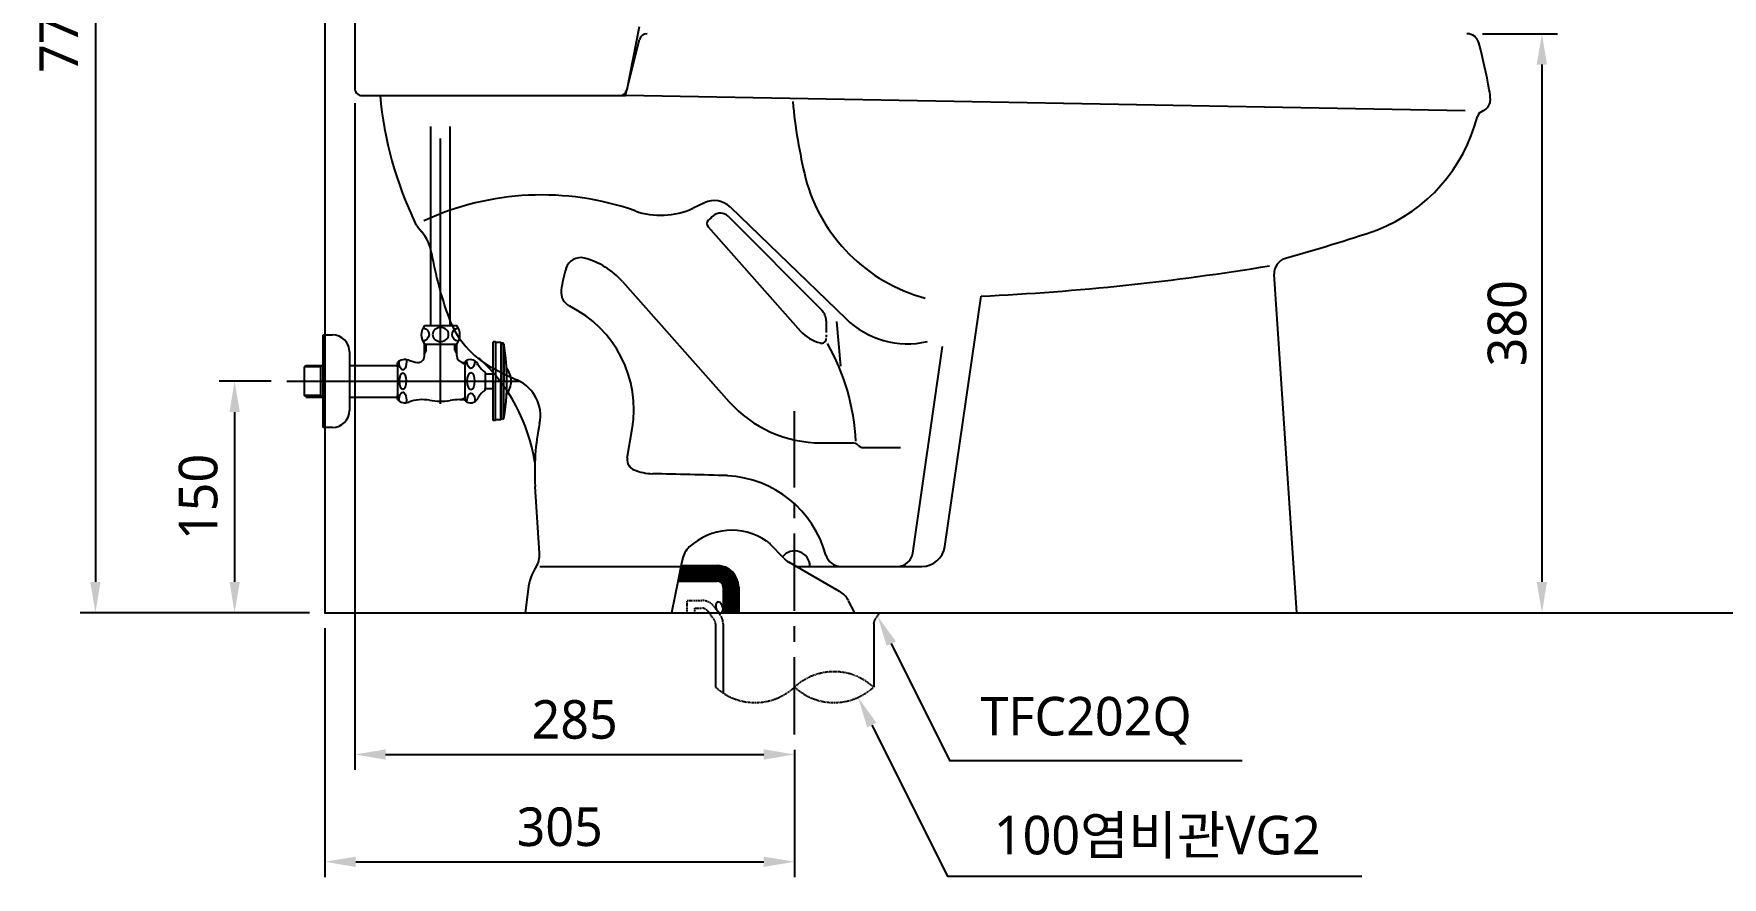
# Model space of a CAD drawing. Extents: x 2336 to 4524, y -14 to 2197.
# Drawn here: x 2336 to 3430, y -14 to 533 of the extents above; entities that cross this region are included whole.
import ezdxf

# ---------------------------------------------------------------- set-up
doc = ezdxf.new("R2010")
doc.units = 0
doc.header["$LTSCALE"] = 20
doc.header["$MEASUREMENT"] = 0
for name, pattern in [('CENTER', [2, 1.25, -0.25, 0.25, -0.25]), ('HIDDEN', [0.375, 0.25, -0.125]), ('HIDDEN2', [0.1875, 0.125, -0.0625])]:
    doc.linetypes.add(name, pattern=pattern)
doc.layers.get('0').update_dxf_attribs({"linetype": 'CONTINUOUS'})
doc.layers.get('DEFPOINTS').update_dxf_attribs({"linetype": 'CONTINUOUS'})
for name, color, linetype in [('1', 1, 'CONTINUOUS'), ('2', 2, 'CONTINUOUS'), ('3', 3, 'CONTINUOUS'), ('4', 4, 'CONTINUOUS'), ('6', 6, 'CONTINUOUS'), ('CENTER', 2, 'CENTER')]:
    doc.layers.add(name, color=color, linetype=linetype)
doc.styles.add('ROMANS', font='romans.shx')
doc.styles.get("Standard").update_dxf_attribs({"font": 'NanumGothic.ttf'})
doc.dimstyles.get("Standard").update_dxf_attribs({"dimtxt": 0.18, "dimasz": 0.18, "dimexe": 0.18, "dimexo": 0.0625, "dimgap": 0.09, "dimtad": 0, "dimtih": 1, "dimtoh": 1, "dimdec": 4, "dimzin": 0, "dimdsep": 46, "dimtxsty": 'Standard', "dimcen": 0.09, "dimadec": 0, "dimazin": 0, "dimtfac": 1, "dimtdec": 4, "dimtofl": 0, "dimtmove": 0, "dimatfit": 3, "dimfxl": 0, "dimtolj": 1, "dimtzin": 0, "dimarcsym": 0})

# ---------------------------------------------------------------- blocks, each defined once
blk = doc.blocks.new('*D16')
at = {"layer": '3', "color": 3, "lineweight": -2}
for p, q in [((2489.8, 307.7), (2456, 307.7)), ((2466, 287.7), (2466, 177.7)), ((2514.5, 157.7), (2456, 157.7))]:
    blk.add_line(p, q, dxfattribs=at)
at = {"layer": '3', "color": 3}
for points in [[(2462.7, 287.7), (2469.4, 287.7), (2466, 307.7)], [(2462.7, 177.7), (2469.4, 177.7), (2466, 157.7)]]:
    blk.add_solid(points, dxfattribs=at)
at = {"layer": 'DEFPOINTS', "color": 0}
for p in [(2499.8, 307.7), (2466, 157.7), (2524.5, 157.7)]:
    blk.add_point(p, dxfattribs=at)
at = {"layer": '3', "color": 2, "insert": (2442.5, 232.7), "char_height": 25, "attachment_point": 5, "rotation": 90}
blk.add_mtext('\\A1;150', dxfattribs=at)
blk = doc.blocks.new('*X1')
at = {"color": 0}
for p, q in [((1040.6, 971), (1076.6, 971)), ((1040.8, 972), (1075.8, 972)), ((1041, 973), (1074.9, 973)), ((1041.2, 974), (1073.8, 974)), ((1041.4, 975), (1072.4, 975)), ((1041.6, 976), (1070.5, 976)), ((1041.8, 977), (1066.9, 977)), ((1040, 968), (1078.1, 968)), ((1040.2, 969), (1077.7, 969)), ((1040.4, 970), (1077.2, 970)), ((1066, 967), (1078.4, 967)), ((1067.8, 966), (1078.7, 966)), ((1068.5, 965), (1078.9, 965)), ((1068.9, 964), (1079, 964)), ((1069, 963), (1079, 963)), ((1069, 962), (1079, 962)), ((1069, 961), (1079, 961)), ((1069, 960), (1079, 960)), ((1069, 959), (1079, 959)), ((1069, 958), (1079, 958)), ((1069, 957), (1079, 957)), ((1069, 956), (1079, 956)), ((1069, 955), (1079, 955)), ((1069, 954), (1079, 954)), ((1069, 953), (1079, 953)), ((1069, 952), (1079, 952)), ((1069, 951), (1079, 951)), ((1069, 950), (1079, 950)), ((1069, 949), (1079, 949)), ((1069, 948), (1079, 948)), ((1069, 947), (1079, 947))]:
    blk.add_line(p, q, dxfattribs=at)
blk = doc.blocks.new('*D18')
at = {"layer": '3', "color": 3, "lineweight": -2}
for p, q in [((2524.5, 147.7), (2524.5, -13.6)), ((2828.9, 68.9), (2828.9, -13.6)), ((2544.5, -3.6), (2808.9, -3.6))]:
    blk.add_line(p, q, dxfattribs=at)
at = {"layer": '3', "color": 3}
for points in [[(2544.5, -0.3), (2544.5, -7), (2524.5, -3.6)], [(2808.9, -0.3), (2808.9, -7), (2828.9, -3.6)]]:
    blk.add_solid(points, dxfattribs=at)
at = {"layer": 'DEFPOINTS', "color": 0}
for p in [(2524.5, 157.7), (2828.9, 78.9), (2828.9, -3.6)]:
    blk.add_point(p, dxfattribs=at)
at = {"layer": '3', "color": 2, "insert": (2676.7, 18.9), "char_height": 25, "attachment_point": 5}
blk.add_mtext('\\A1;305', dxfattribs=at)
blk = doc.blocks.new('*D21')
at = {"layer": '3', "color": 3, "lineweight": -2}
for p, q in [((2540.8, 913), (2365.8, 913)), ((2375.8, 893), (2375.8, 177.7)), ((2514.5, 157.7), (2365.8, 157.7))]:
    blk.add_line(p, q, dxfattribs=at)
at = {"layer": '3', "color": 3}
for points in [[(2372.4, 893), (2379.1, 893), (2375.8, 913)], [(2372.4, 177.7), (2379.1, 177.7), (2375.8, 157.7)]]:
    blk.add_solid(points, dxfattribs=at)
at = {"layer": 'DEFPOINTS', "color": 0}
for p in [(2550.8, 913), (2375.8, 157.7), (2524.5, 157.7)]:
    blk.add_point(p, dxfattribs=at)
at = {"layer": '3', "color": 2, "insert": (2352.2, 535.3), "char_height": 25, "attachment_point": 5, "rotation": 90}
blk.add_mtext('\\A1;770', dxfattribs=at)
blk = doc.blocks.new('*D22')
at = {"layer": '3', "color": 3, "lineweight": -2}
for p, q in [((3274.7, 532.7), (3323.3, 532.7)), ((3313.3, 512.7), (3313.3, 177.7)), ((3164.4, 157.7), (3323.3, 157.7))]:
    blk.add_line(p, q, dxfattribs=at)
at = {"layer": '3', "color": 3}
for points in [[(3309.9, 512.7), (3316.6, 512.7), (3313.3, 532.7)], [(3309.9, 177.7), (3316.6, 177.7), (3313.3, 157.7)]]:
    blk.add_solid(points, dxfattribs=at)
at = {"layer": 'DEFPOINTS', "color": 0}
for p in [(3264.7, 532.7), (3154.4, 157.7), (3313.3, 157.7)]:
    blk.add_point(p, dxfattribs=at)
at = {"layer": '3', "color": 2, "insert": (3290.8, 345.2), "char_height": 25, "attachment_point": 5, "rotation": 90}
blk.add_mtext('\\A1;380', dxfattribs=at)
blk = doc.blocks.new('*D32')
at = {"layer": '3', "color": 3, "lineweight": -2}
for p, q in [((2543.9, 487.8), (2543.9, 55.9)), ((2563.9, 65.9), (2808.9, 65.9)), ((2828.9, 68.9), (2828.9, 55.9))]:
    blk.add_line(p, q, dxfattribs=at)
at = {"layer": '3', "color": 3}
for points in [[(2563.9, 69.2), (2563.9, 62.5), (2543.9, 65.9)], [(2808.9, 69.2), (2808.9, 62.5), (2828.9, 65.9)]]:
    blk.add_solid(points, dxfattribs=at)
at = {"layer": 'DEFPOINTS', "color": 0}
for p in [(2543.9, 497.8), (2828.9, 78.9), (2828.9, 65.9)]:
    blk.add_point(p, dxfattribs=at)
at = {"layer": '3', "color": 2, "insert": (2686.4, 88.4), "char_height": 25, "attachment_point": 5}
blk.add_mtext('\\A1;285', dxfattribs=at)

msp = doc.modelspace()

# ---------------------------------------------------------------- linework, layer by layer
for p, q in [((2543.9, 865.4), (2543.9, 497.8)), ((2728.1, 537.1), (2720.2, 496.3)), ((2719.4, 492.7), (2728.5, 528.9)), ((2548.7, 492.7), (2719.4, 492.7)), ((3263.5, 482.7), (2719.4, 492.7)), ((2770.6, 423.2), (2763.1, 419.8)), ((2787.3, 420.4), (2862.1, 348.3)), ((2585, 407.2), (2587.3, 404.4)), ((2772.9, 407.7), (2832.8, 340.1)), ((2785.8, 414.5), (2846.5, 353.7)), ((2717.4, 372.2), (2786.3, 294.6)), ((3154.4, 157.7), (3139.8, 377)), ((2926.3, 200.5), (2949.8, 362.8)), ((2856, 346.4), (2858.7, 317.5)), ((2905.5, 196.2), (2924.8, 330.1)), ((2720.5, 257.7), (2723.7, 276.7)), ((2846.2, 267.7), (2866.4, 267.7)), ((2873.5, 264.7), (2897.5, 264.7)), ((2663.7, 196.3), (2660.8, 239.4)), ((2663.8, 187.7), (2755.3, 187.7)), ((2830, 187.7), (2911.4, 187.7)), ((2656.3, 173), (2654.4, 157.7)), ((2654.4, 157.7), (2770.3, 157.7)), ((2770.3, 157.7), (2773.3, 157.7)), ((2773.3, 157.7), (2783.3, 157.7)), ((2783.3, 157.7), (2858.4, 157.7)), ((2858.4, 157.7), (3154.4, 157.7))]:
    msp.add_line(p, q)
at = {"linetype": 'CENTER', "ltscale": 0.3}
msp.add_line((2849.4, 346.7), (2849.4, 335.3), dxfattribs=at)
at = {"color": 7}
for p, q in [((2821.9, 193), (2813.1, 202.2)), ((2755.5, 188.8), (2753.4, 178.8)), ((2756.2, 192.3), (2755.5, 188.8)), ((2755.5, 188.3), (2778.7, 188.3)), ((2858, 171.5), (2825.2, 190.4)), ((2753.4, 178.8), (2749.1, 157.7)), ((2753.4, 178.2), (2778.7, 178.2)), ((2782.7, 174.2), (2782.7, 157.7)), ((2792.8, 174.2), (2792.8, 157.7)), ((2867.9, 157.7), (2863.8, 165.5)), ((2779.8, 157.7), (2782.7, 157.7)), ((2782.7, 157.7), (2792.8, 157.7)), ((2792.8, 157.7), (2867.9, 157.7))]:
    msp.add_line(p, q, dxfattribs=at)
at = {"color": 7, "linetype": 'HIDDEN', "ltscale": 0.15}
for p, q in [((2759.3, 165.6), (2768.9, 165.6)), ((2759.3, 157.7), (2759.3, 165.6)), ((2764.3, 160.6), (2768.9, 160.6)), ((2764.3, 157.7), (2764.3, 160.6)), ((2772.9, 158.6), (2776.7, 153.4)), ((2777, 161.5), (2780.7, 156.4)), ((2884.2, 157.7), (2881.1, 153.4))]:
    msp.add_line(p, q, dxfattribs=at)
at = {"color": 2}
msp.add_line((2663.9, 157.7), (2773.6, 157.7), dxfattribs=at)
at = {"color": 7, "linetype": 'HIDDEN2', "ltscale": 0.17}
for p, q in [((2777.7, 150.5), (2777.7, 109.5)), ((2782.7, 150.5), (2782.7, 105.6)), ((2880.2, 150.5), (2880.2, 109.5))]:
    msp.add_line(p, q, dxfattribs=at)
at = {"color": 7}
msp.add_lwpolyline([(2778.1, 160.4, 0.062131), (2778.7, 159.1, 0.07536), (2779.5, 158.2, 0.107055), (2780.5, 157.7, 0.149889), (2781.3, 157.7, 0.149889), (2782, 158.2, 0.107055), (2782.5, 159.2, 0.07536), (2782.6, 160.4, 0.062131), (2782.3, 161.8, 0.062131), (2781.6, 163.1, 0.07536), (2780.9, 164.1, 0.107055), (2779.9, 164.6, 0.149889), (2779, 164.6, 0.149889), (2778.4, 164.1, 0.107055), (2777.9, 163.1, 0.07536), (2777.8, 161.9, 0.062131)], format="xyb", close=True, dxfattribs=at)
for centre, radius, start, end in [((2733.3, 527.7), 5, 90, 165.9638), ((2548.5, 497.3), 4.65, 174.7832, 271.3659), ((2803.2, 515.3), 244, 185.3133, 205.5553), ((3187, 523.1), 360.9, 185.4564, 193.433), ((3276.3, 477.7), 5, 107.1654, 164.6463), ((3245.8, 531.1), 56.6, 300.8389, 302.4726), ((3271.9, 490.1), 8, 302.4726, 0), ((3167.3, 505.7), 107.5, 291.4597, 345.6398), ((2942.2, 467.7), 110, 194.9709, 254.8951), ((2665.1, 245.8), 182.5, 70.6462, 114.7539), ((2742.1, 465.1), 50, 250.6462, 294.8095), ((2776.9, 409.6), 15, 46.0449, 114.8095), ((2780.9, 409.5), 7, 44.9552, 131.728), ((2600.4, 419.9), 20, 209.6827, 219.4725), ((2775.1, 409.7), 3, 133.9964, 221.5991), ((2849.4, 332.7), 110, 131.728, 133.9964), ((2564.1, 385.4), 30, 10.0207, 39.4725), ((2839.8, 434.1), 250, 190.0207, 199.9407), ((2690.3, 377.7), 10, 75.1324, 162.5234), ((2680, 339), 50, 41.5991, 75.1324), ((3149.8, 377.6), 10, 105.7995, 183.8141), ((2757.1, 356.7), 80, 162.5234, 172.9351), ((2874.7, 1977.2), 1616.2, 272.6639, 279.3303), ((2687.6, 365.3), 10, 172.9351, 243.5863), ((2649.8, 289.1), 75, 350.4385, 63.5863), ((2839.4, 346.7), 10, 0, 44.9552), ((2661.2, 369.3), 60, 199.9407, 241.6105), ((2851.4, 356.7), 24.9, 221.5991, 256.7923), ((2902.2, 389.5), 57.6, 225.8112, 282.8497), ((2846.4, 335.3), 3, 256.7923, 0), ((2728.7, 262.5), 140, 2.5578, 29.82), ((2545.8, 236.8), 116.3, 9.1573, 47.4641), ((2751.6, 536.4), 250, 241.6105, 245.8858), ((2639.2, 285.4), 25, 348.1215, 65.8858), ((2846.2, 347.7), 80, 221.5991, 270), ((2810.5, 249.4), 150, 168.1215, 183.8196), ((2866.4, 262.7), 5, 44.427, 90), ((2873.5, 269.7), 5, 224.427, 270), ((2727.5, 256.7), 7, 172.2472, 247.9106), ((2738, 282.7), 35, 247.9106, 268.0444), ((2650, -4067.1), 4315.7, 88.2011, 88.8474), ((2781.7, 176.5), 70, 15.3286, 86.9482), ((2911.4, 202.7), 15, 270, 351.7659), ((2691, 168.7), 35, 147.8266, 173.0289), ((2648.7, 195.3), 15, 327.8266, 3.8196), ((2858.9, 197.7), 10, 195.3286, 270), ((2895.6, 197.7), 10, 270, 351.7659)]:
    msp.add_arc(centre, radius, start, end)
for centre, radius, start, end in [((2788.1, 171), 40.1, 55.7311, 133.1138), ((2771, 189.3), 15.1, 133.1138, 168.419), ((2802.3, 191.7), 15.1, 43.9955, 55.7311), ((2778.7, 174.2), 14, 0, 90), ((2832.8, 203.5), 15.1, 223.9955, 240.0347), ((2778.7, 174.2), 4.01, 0, 90), ((2850.5, 158.5), 15.1, 27.7781, 60.0347)]:
    msp.add_arc(centre, radius, start, end, dxfattribs=at)
at = {"color": 2}
msp.add_arc((2828.9, 187.7), 10, 0, 141.5378, dxfattribs=at)
at = {"color": 7, "linetype": 'HIDDEN', "ltscale": 0.15}
for centre, radius, start, end in [((2768.9, 155.6), 10, 36.0844, 90), ((2768.9, 155.6), 5.02, 36.0844, 90), ((2772.6, 150.5), 5.02, 0, 36.0844), ((2772.6, 150.5), 10, 0, 36.0844)]:
    msp.add_arc(centre, radius, start, end, dxfattribs=at)
at = {"color": 7, "linetype": 'HIDDEN'}
msp.add_arc((2885.2, 150.5), 5.02, 143.9156, 180, dxfattribs=at)
at = {"color": 7, "linetype": 'HIDDEN2', "ltscale": 0.25}
for centre, start, end in [((2803.3, 137.2), 227.2264, 312.7736), ((2854.5, 81.8), 47.2264, 132.7736), ((2854.5, 137.2), 227.2264, 312.7736)]:
    msp.add_arc(centre, 37.7, start, end, dxfattribs=at)
at = {"layer": '1'}
for p, q in [((2599.5, 293), (2599.5, 464.9)), ((2499.8, 307.7), (2651.4, 307.7))]:
    msp.add_line(p, q, dxfattribs=at)
at = {"layer": '1', "color": 0}
msp.add_arc((2715.8, 497.2), 4.5, 270, 348.9611, dxfattribs=at)
at = {"layer": '3'}
for points in [[(2891.6, 137.7), (2929.3, 61.9), (3119, 61.9)], [(2879, 84.9), (2928.1, -12.9), (3196.5, -12.9)]]:
    msp.add_lwpolyline(points, dxfattribs=at)
at = {"layer": '3', "color": 0}
for centre, radius, start, end in [((3264.7, 524.7), 8, 14.6159, 90), ((2879.6, 424.3), 406, 10.2175, 14.6159), ((3254.8, 490.1), 25.1, 0, 14.346), ((2776.8, 1695.9), 1360, 285.7995, 288.4274)]:
    msp.add_arc(centre, radius, start, end, dxfattribs=at)
at = {"layer": '3'}
for points in [[(2894.6, 139.1), (2882.7, 155.5), (2888.6, 136.2)], [(2882, 86.4), (2870.1, 102.8), (2876, 83.4)]]:
    msp.add_solid(points, dxfattribs=at)
at = {"layer": '4'}
for p, q in [((2593.1, 343.7), (2593.1, 472.7)), ((2605.8, 343.7), (2605.8, 472.7)), ((2589, 343.7), (2610, 343.7)), ((2523.4, 277.7), (2523.4, 337.7)), ((2523.4, 337.7), (2529.4, 337.7)), ((2589, 331.7), (2610, 331.7)), ((2589, 323.8), (2589, 331.7)), ((2590.2, 327.7), (2590.2, 331.7)), ((2608.7, 327.7), (2608.7, 331.7)), ((2610, 324.2), (2610, 331.7)), ((2635, 333.2), (2633.5, 333.2)), ((2633.5, 332.2), (2633.5, 333.2)), ((2633.5, 307.7), (2633.5, 332.2)), ((2635, 333), (2635, 333.2)), ((2635, 333), (2635, 307.7)), ((2638.5, 332.7), (2635.3, 332.7)), ((2638.5, 332.7), (2638.5, 307.7)), ((2639, 332.2), (2638.5, 332.7)), ((2639, 332.2), (2639, 307.7)), ((2639.8, 332.2), (2639, 332.2)), ((2640.4, 331.7), (2640.4, 307.7)), ((2511.4, 316.9), (2512.4, 317.9)), ((2512.4, 317.9), (2523.4, 317.9)), ((2521.9, 297.4), (2521.9, 317.9)), ((2521.9, 316.9), (2522.9, 317.9)), ((2540.4, 326.7), (2540.4, 288.7)), ((2540.4, 317.9), (2571.5, 317.9)), ((2571.5, 316.9), (2571.5, 319.7)), ((2590.2, 327.7), (2589, 325.5)), ((2589, 327.7), (2590.2, 327.7)), ((2608.7, 327.7), (2610, 325.5)), ((2608.7, 327.7), (2610, 327.7)), ((2614.5, 318.9), (2613.2, 319.9)), ((2614.5, 318.9), (2614.5, 319.7)), ((2614.5, 319.7), (2615.4, 319.7)), ((2614.5, 318.9), (2615.4, 318.9)), ((2615.4, 319.7), (2615.4, 320.4)), ((2615.4, 295.7), (2615.4, 319.7)), ((2622.9, 319), (2623.5, 318)), ((2623.5, 319), (2624.1, 318)), ((2511.4, 298.4), (2511.4, 316.9)), ((2521.9, 316.9), (2511.4, 316.9)), ((2523.4, 317.3), (2523.4, 298)), ((2571.5, 316.9), (2571.5, 298.4)), ((2628.4, 313.4), (2628.4, 312.4)), ((2628.4, 312.4), (2628.4, 302.9)), ((2628.4, 312.4), (2633.5, 312.4)), ((2633.5, 282.2), (2633.5, 307.7)), ((2635, 282.4), (2635, 307.7)), ((2638.5, 282.7), (2638.5, 307.7)), ((2639, 283.2), (2639, 307.7)), ((2640.4, 283.7), (2640.4, 307.7)), ((2512.4, 297.4), (2511.4, 298.4)), ((2521.9, 298.4), (2511.4, 298.4)), ((2512.4, 297.4), (2523.4, 297.4)), ((2522.9, 297.4), (2521.9, 298.4)), ((2540.4, 297.4), (2571.5, 297.4)), ((2571.5, 295.7), (2571.5, 298.4)), ((2571.5, 297.4), (2571.5, 297.2)), ((2571.5, 295.7), (2571.5, 297.2)), ((2611.8, 295.7), (2615.4, 295.7)), ((2614.5, 296.4), (2613.2, 295.7)), ((2614.5, 295.7), (2614.5, 296.4)), ((2614.5, 296.4), (2615.4, 296.4)), ((2615.4, 295), (2615.4, 295.7)), ((2623.5, 296.4), (2624.1, 297.3)), ((2628.4, 302.9), (2633.5, 302.9)), ((2628.4, 301.9), (2628.4, 302.9)), ((2529.4, 277.7), (2523.4, 277.7)), ((2635, 282.2), (2633.5, 282.2)), ((2635, 282.2), (2635, 282.4)), ((2638.5, 282.7), (2635.3, 282.7)), ((2639, 283.2), (2638.5, 282.7)), ((2639.8, 283.2), (2639, 283.2))]:
    msp.add_line(p, q, dxfattribs=at)
for centre, radius, start, end in [((2597, 337.7), 10, 143.1301, 216.8699), ((2602, 337.7), 10, 323.1301, 36.8699), ((2529.4, 326.7), 11, 0, 90), ((2635.3, 333), 0.3, 180, 270), ((2639.8, 331.5), 0.7, 9.4934, 90), ((2497.5, 307.7), 145, 1.9431, 9.4934), ((2576.4, 314.7), 7, 69.0339, 134.5129), ((2587.8, 344.4), 24.8, 249.0339, 262.2883), ((2585, 323.8), 4, 262.2883, 0), ((2614.5, 324.2), 4.5, 180, 270), ((2618.9, 316.3), 5.36, 30, 130.4306), ((2636.2, 325), 14, 210, 236.1902), ((2497.5, 307.7), 145, 350.5066, 1.9431), ((2631.2, 307.6), 14, 0.2473, 38.2141), ((2631.2, 307.8), 14, 321.7859, 359.7527), ((2576.4, 300.7), 7, 225.5, 290.9661), ((2587.8, 270.9), 24.8, 79.2627, 110.9661), ((2611.8, 257.7), 38, 90, 99.3048), ((2618.9, 299), 5.36, 229.5694, 330), ((2636.2, 290.3), 14, 123.8098, 150), ((2529.4, 288.7), 11, 270, 0), ((2599.5, 332.7), 38, 259.2627, 279.3048), ((2635.3, 282.4), 0.3, 90, 180), ((2639.8, 283.9), 0.7, 270, 350.5066)]:
    msp.add_arc(centre, radius, start, end, dxfattribs=at)
at = {"layer": '4', "extrusion": (0, 0, -1)}
for centre, major_axis, ratio, start_param, end_param in [((2586.8, 337.9), (-5.23, 0), 0.866391, 1.824119, 4.49897), ((2612.2, 337.9), (-5.23, 0), 0.866391, 4.942097, 7.58465), ((2575, 320.2), (0, -5.22), 0.46009, 4.433611, 7.934688), ((2619.2, 321.3), (0, -5.4), 0.478204, 4.79078, 7.834251), ((2575, 295.3), (0, -5.22), 0.46009, 1.472186, 5.009627), ((2619.2, 294.4), (0, -5.4), 0.478204, 1.540108, 4.68362)]:
    msp.add_ellipse(centre, major_axis=major_axis, ratio=ratio, start_param=start_param, end_param=end_param, dxfattribs=at)
for centre, major_axis, ratio in [((2599.5, 337.9), (-5.23, 0), 0.866391), ((2575, 307.7), (0, -5.22), 0.46009), ((2619.2, 307.7), (0, -5.4), 0.478204)]:
    msp.add_ellipse(centre, major_axis=major_axis, ratio=ratio, dxfattribs=at)
at = {"layer": '6'}
msp.add_lwpolyline([(4524.5, 2057.7), (2524.5, 2057.7), (2524.5, 157.7), (4312.4, 157.7), (4312.4, 1157.7)], dxfattribs=at)
at = {"layer": 'CENTER', "color": 2, "linetype": 'CENTER', "ltscale": 2}
msp.add_line((2828.9, 78.9), (2828.9, 288.2), dxfattribs=at)
at = {"layer": 'DEFPOINTS', "color": 0, "linetype": 'ByBlock'}
msp.add_point((2753.4, 178.2), dxfattribs=at)

# ---------------------------------------------------------------- block references
at = {"color": 7, "xscale": 1.003562326168321, "yscale": 1.003562326168321, "zscale": 1.003562326168321}
msp.add_blockref('*X1', (1709.9, -792.3), dxfattribs=at)

# ---------------------------------------------------------------- texts
at = {"layer": '2', "char_height": 25, "attachment_point": 4, "style": 'ROMANS'}
for s, insert in [('{\\fNanumGothic|b0|i0|c129|p50;T\\fNanumGothic|b0|i0|c0|p50;FC202\\fNanumGothic|b0|i0|c129|p50;Q}', (2949.4, 87.7)), ('{\\fNanumGothic|b0|i0|c129|p50;100염비관VG2}', (2958.1, 12.3))]:
    msp.add_mtext(s, dxfattribs=dict(at, insert=insert))

# ---------------------------------------------------------------- dimensions: what is measured, and where the dimension line sits
at = {"layer": '3'}
for base, p1, p2, text, picture, middle in [((2375.8, 157.7), (2550.8, 913), (2524.5, 157.7), '770', '*D21', (2352.2, 535.3)), ((3313.3, 157.7), (3264.7, 532.7), (3154.4, 157.7), '380', '*D22', (3290.8, 345.2))]:
    dim = msp.add_linear_dim(base=base, p1=p1, p2=p2, angle=90, text=text, dimstyle='Standard', override={"dimtxt": 25, "dimasz": 20, "dimexe": 10, "dimexo": 10, "dimgap": 10, "dimtad": 1, "dimtih": 0, "dimdec": 0, "dimzin": 8, "dimclrd": 3, "dimclre": 3, "dimclrt": 2, "dimtdec": 0, "dimtix": 1, "dimtofl": 1, "dimarcsym": 1}, dxfattribs=at)
    dim.commit()
    dim.dimension.update_dxf_attribs({"geometry": picture, "text_midpoint": middle})
dim = msp.add_linear_dim(base=(2828.9, 65.9), p1=(2543.9, 497.8), p2=(2828.9, 78.9), dimstyle='Standard', override={"dimtxt": 25, "dimasz": 20, "dimexe": 10, "dimexo": 10, "dimgap": 10, "dimtad": 1, "dimtih": 0, "dimdec": 0, "dimzin": 8, "dimclrd": 3, "dimclre": 3, "dimclrt": 2, "dimtdec": 0, "dimtix": 1, "dimtofl": 1, "dimarcsym": 1}, dxfattribs=at)
dim.commit()
dim.dimension.update_dxf_attribs({"geometry": '*D32', "text_midpoint": (2686.4, 88.4)})
dim = msp.add_linear_dim(base=(2466, 157.7), p1=(2499.8, 307.7), p2=(2524.5, 157.7), angle=90, dimstyle='Standard', override={"dimtxt": 25, "dimasz": 20, "dimexe": 10, "dimexo": 10, "dimgap": 10, "dimtad": 1, "dimtih": 0, "dimdec": 0, "dimzin": 8, "dimclrd": 3, "dimclre": 3, "dimclrt": 2, "dimtdec": 0, "dimtix": 1, "dimtofl": 1, "dimarcsym": 1}, dxfattribs=at)
dim.commit()
dim.dimension.update_dxf_attribs({"geometry": '*D16', "text_midpoint": (2442.5, 232.7)})
dim = msp.add_linear_dim(base=(2828.9, -3.6), p1=(2524.5, 157.7), p2=(2828.9, 78.9), text='305', dimstyle='Standard', override={"dimtxt": 25, "dimasz": 20, "dimexe": 10, "dimexo": 10, "dimgap": 10, "dimtad": 1, "dimtih": 0, "dimdec": 0, "dimzin": 8, "dimclrd": 3, "dimclre": 3, "dimclrt": 2, "dimtdec": 0, "dimtix": 1, "dimtofl": 1, "dimarcsym": 1}, dxfattribs=at)
dim.commit()
dim.dimension.update_dxf_attribs({"geometry": '*D18', "text_midpoint": (2676.7, 18.9)})

doc.saveas('drawing.dxf')
